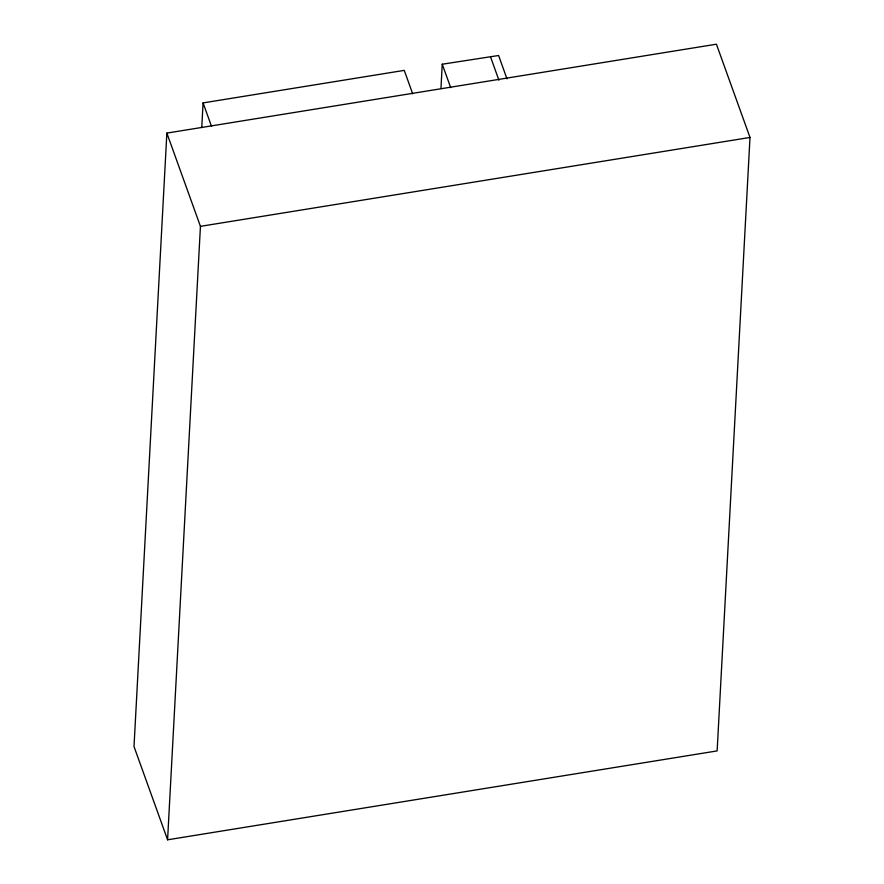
<?xml version="1.0" encoding="UTF-8"?>
<svg xmlns="http://www.w3.org/2000/svg" width="884" height="884" viewBox="0 0 884 884"><rect width="100%" height="100%" fill="white"/><g stroke="black" fill="none" stroke-linecap="round" stroke-linejoin="round"><path stroke-width="1.33" d="M166.866 133.097L134.003 746.549L167.584 839.8L717.134 750.903L749.997 137.451L716.416 44.2L166.866 133.097L200.436 226.348L167.584 839.8M201.762 127.55L203.077 102.909L404.253 70.377L412.662 93.748M440.95 88.566L442.254 64.223L498.587 55.504L506.996 78.853M200.436 226.348L749.997 137.451M490.509 56.808L498.919 80.19M442.254 64.223L450.674 87.604M203.077 102.909L211.497 126.29"/></g></svg>
